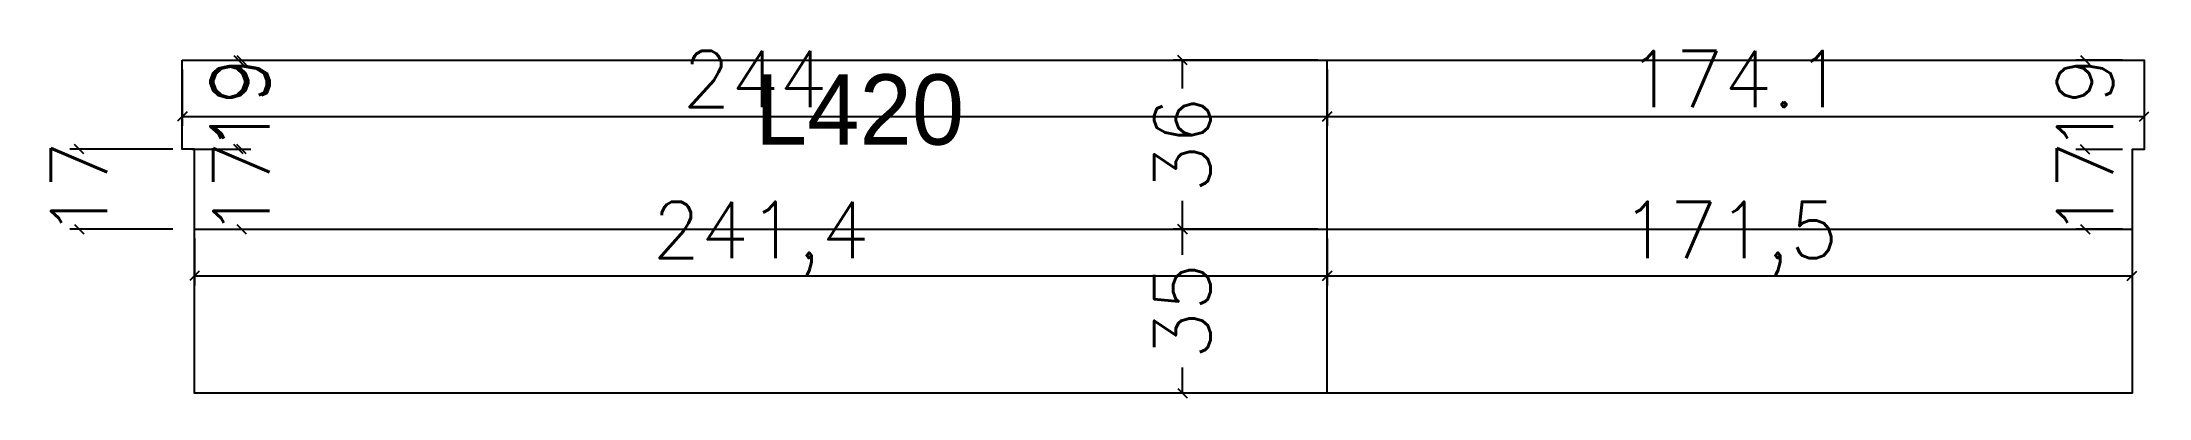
# Model space of a CAD drawing. Extents: x 3387 to 3836, y 2069 to 2145.
import ezdxf

# ---------------------------------------------------------------- set-up
doc = ezdxf.new("R2010")
doc.units = 0
for name, color, linetype in [('COTA', 241, 'Continuous'), ('NOMENCLATURA', 7, 'Continuous'), ('PAINEIS', 6, 'Continuous')]:
    doc.layers.add(name, color=color, linetype=linetype)
doc.styles.add('Romans', font='romans.shx', dxfattribs={"height": 12})
doc.dimstyles.new('cotas', dxfattribs={"dimtxt": 9, "dimasz": 2, "dimexe": 2, "dimexo": 2, "dimgap": 2, "dimtad": 1, "dimdec": 1, "dimzin": 12, "dimtxsty": 'Romans', "dimblk": 'OBLIQUE', "dimcen": 2.5, "dimclrd": 4, "dimclre": 4, "dimclrt": 240, "dimazin": 3, "dimtfac": 1, "dimtmove": 0, "dimatfit": 3})

# ---------------------------------------------------------------- blocks, each defined once
blk = doc.blocks.new('_OBLIQUE')
at = {"color": 0, "linetype": 'BYBLOCK'}
blk.add_line((-0.5, -0.5), (0.5, 0.5), dxfattribs=at)

msp = doc.modelspace()

# ---------------------------------------------------------------- linework, layer by layer
at = {"layer": 'PAINEIS'}
for p, q in [((3660.5, 2070), (3660.5, 2141)), ((3419.09, 2105), (3832, 2105))]:
    msp.add_line(p, q, dxfattribs=at)
msp.add_lwpolyline([(3416.5, 2141), (3834.59, 2141), (3834.59, 2122), (3832, 2122), (3832, 2070), (3419.09, 2070), (3419.09, 2122.03), (3416.5, 2122.03)], close=True, dxfattribs=at)

# ---------------------------------------------------------------- texts
at = {"layer": 'NOMENCLATURA'}
msp.add_text('L420', height=15, dxfattribs=at).set_placement((3538.5, 2123))

# ---------------------------------------------------------------- dimensions: what is measured, and where the dimension line sits
at = {"layer": 'COTA'}
for base, p1, p2, text in [((3416.5, 2129), (3416.5, 2141), (3660.5, 2141), '244'), ((3660.5, 2129), (3660.5, 2141), (3834.59, 2141), '174.1')]:
    msp.add_linear_dim(base=base, p1=p1, p2=p2, text=text, dimstyle='cotas', dxfattribs=at).render()
for base, p1, p2, location, text in [((3428.5, 2141), (3416.5, 2141), (3416.5, 2122.03), (3428.5, 2131.52), '19'), ((3429.09, 2141), (3419.09, 2141), (3419.09, 2122.03), (3429.09, 2131.52), '19'), ((3822, 2141), (3832, 2141), (3832, 2122), (3822, 2131.5), '19'), ((3394.5, 2105), (3416.5, 2105), (3416.5, 2122.03), (3394.5, 2113.52), '17'), ((3429.09, 2105), (3419.09, 2105), (3419.09, 2122.03), (3429.09, 2113.52), '17'), ((3822, 2105), (3832, 2105), (3832, 2122), (3822, 2113.5), '17')]:
    msp.add_linear_dim(base=base, p1=p1, p2=p2, angle=90, location=location, text=text, dimstyle='cotas', override={"dimtmove": 2}, dxfattribs=at).render()
for base, p1, p2, location in [((3629.64, 2105), (3660.5, 2105), (3660.5, 2141), (3629.64, 2123)), ((3629.64, 2070), (3660.5, 2070), (3660.5, 2105), (3629.64, 2087.5))]:
    msp.add_linear_dim(base=base, p1=p1, p2=p2, angle=90, location=location, dimstyle='cotas', override={"dimtmove": 2}, dxfattribs=at).render()
for base, p1, p2 in [((3419.09, 2095), (3419.09, 2105), (3660.5, 2105)), ((3660.5, 2095), (3660.5, 2105), (3832, 2105))]:
    msp.add_linear_dim(base=base, p1=p1, p2=p2, dimstyle='cotas', dxfattribs=at).render()

doc.saveas('drawing.dxf')
